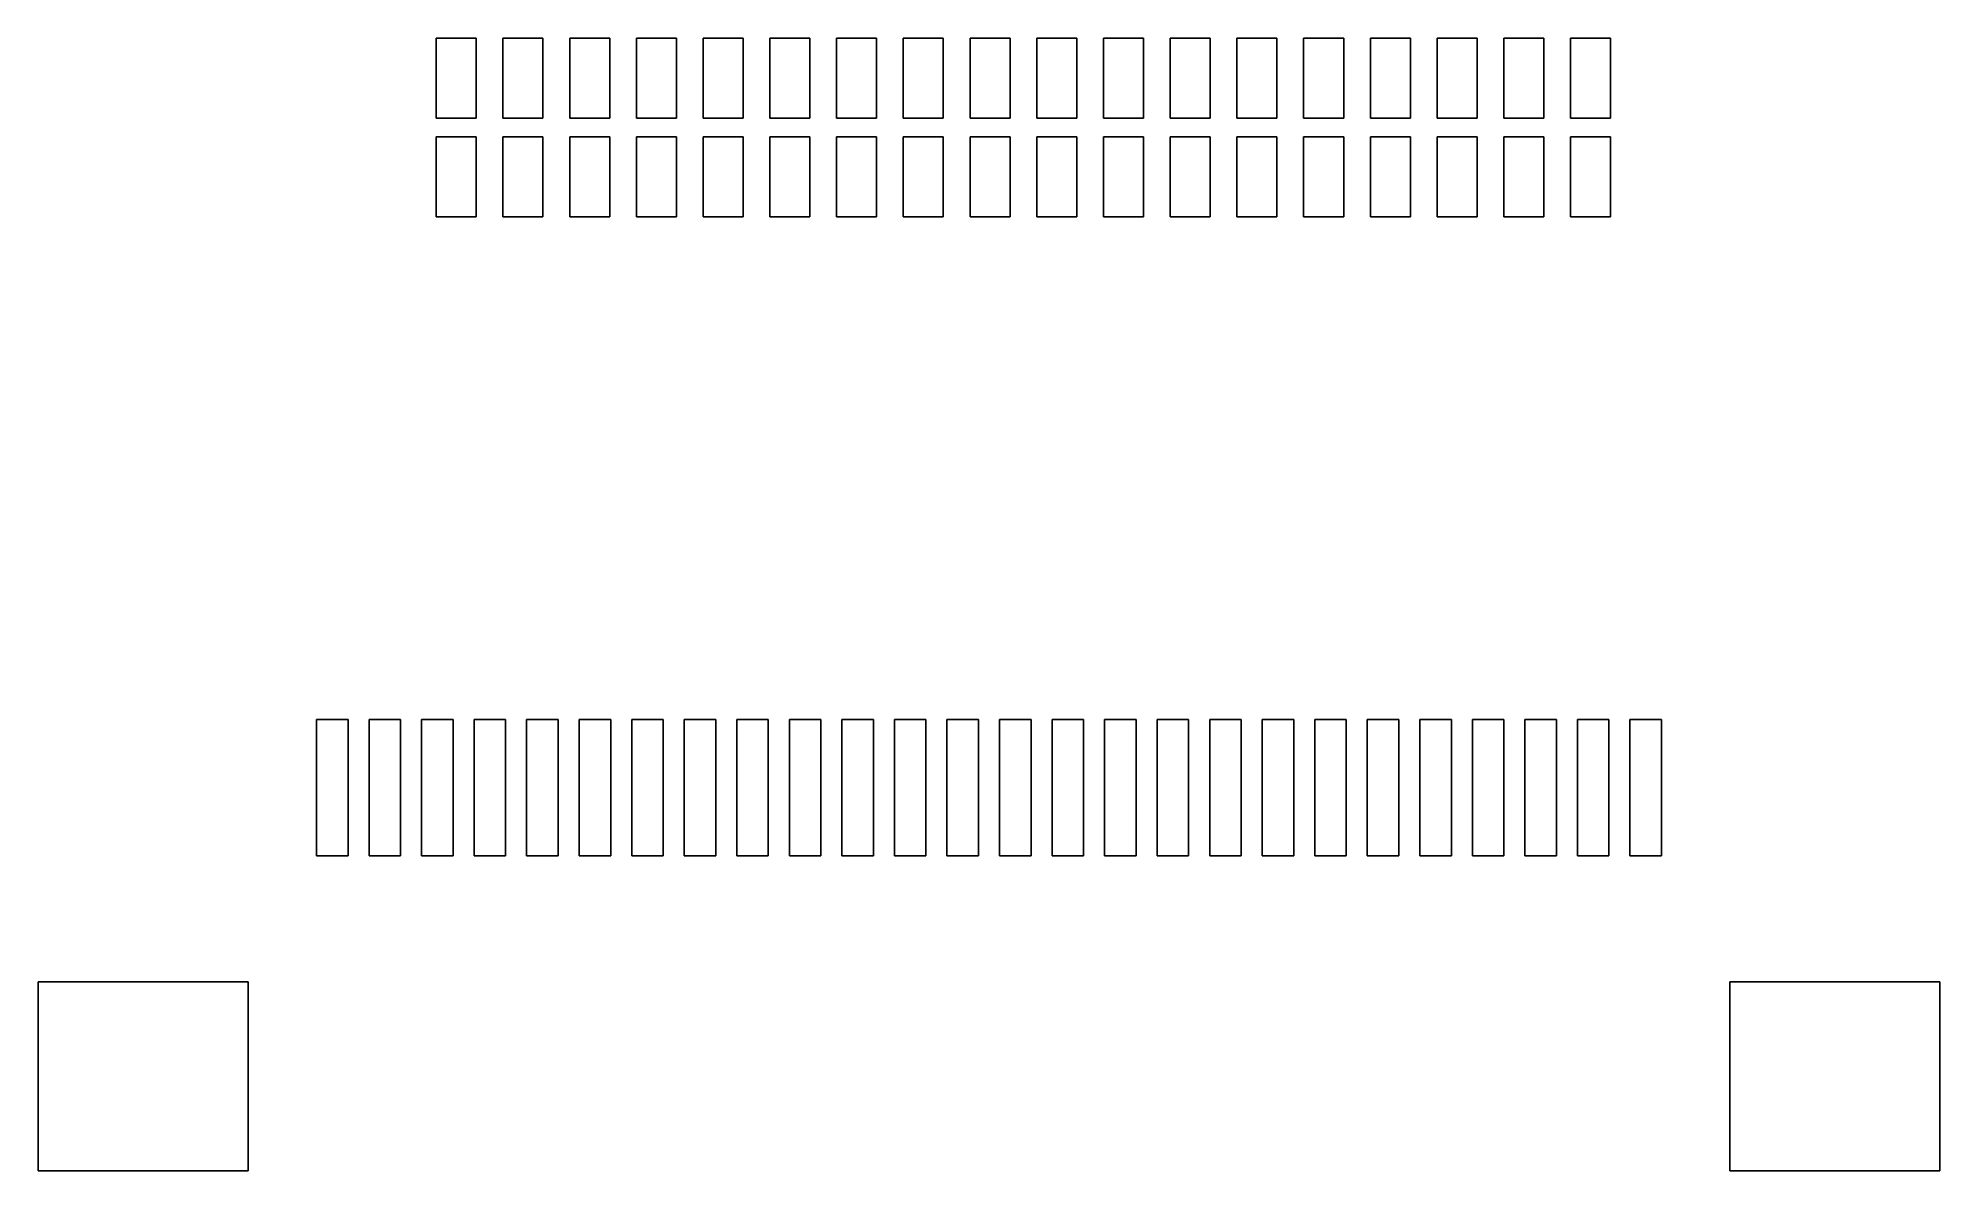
# Model space of a CAD drawing. Extents: x 5.549 to 6.262, y -4.287 to -3.863.
import ezdxf

# ---------------------------------------------------------------- set-up
doc = ezdxf.new("R2010")
doc.units = 0
doc.header["$MEASUREMENT"] = 0
doc.layers.add('BLACK', color=7, linetype='CONTINUOUS')

msp = doc.modelspace()

# ---------------------------------------------------------------- linework, layer by layer
at = {"layer": 'BLACK', "linetype": 'CONTINUOUS'}
for p, q in [((5.6984, -3.89265), (5.6984, -3.86265)), ((5.6984, -3.86265), (5.7134, -3.86265)), ((5.7134, -3.86265), (5.7134, -3.89265)), ((5.7234, -3.89265), (5.7234, -3.86265)), ((5.7234, -3.86265), (5.7384, -3.86265)), ((5.7384, -3.86265), (5.7384, -3.89265)), ((5.7484, -3.89265), (5.7484, -3.86265)), ((5.7484, -3.86265), (5.7634, -3.86265)), ((5.7634, -3.86265), (5.7634, -3.89265)), ((5.7734, -3.89265), (5.7734, -3.86265)), ((5.7734, -3.86265), (5.7884, -3.86265)), ((5.7884, -3.86265), (5.7884, -3.89265)), ((5.7984, -3.89265), (5.7984, -3.86265)), ((5.7984, -3.86265), (5.8134, -3.86265)), ((5.8134, -3.86265), (5.8134, -3.89265)), ((5.8234, -3.89265), (5.8234, -3.86265)), ((5.8234, -3.86265), (5.8384, -3.86265)), ((5.8384, -3.86265), (5.8384, -3.89265)), ((5.8484, -3.89265), (5.8484, -3.86265)), ((5.8484, -3.86265), (5.8634, -3.86265)), ((5.8634, -3.86265), (5.8634, -3.89265)), ((5.8734, -3.89265), (5.8734, -3.86265)), ((5.8734, -3.86265), (5.8884, -3.86265)), ((5.8884, -3.86265), (5.8884, -3.89265)), ((5.8984, -3.89265), (5.8984, -3.86265)), ((5.8984, -3.86265), (5.9134, -3.86265)), ((5.9134, -3.86265), (5.9134, -3.89265)), ((5.9234, -3.89265), (5.9234, -3.86265)), ((5.9234, -3.86265), (5.9384, -3.86265)), ((5.9384, -3.86265), (5.9384, -3.89265)), ((5.9484, -3.89265), (5.9484, -3.86265)), ((5.9484, -3.86265), (5.9634, -3.86265)), ((5.9634, -3.86265), (5.9634, -3.89265)), ((5.9734, -3.89265), (5.9734, -3.86265)), ((5.9734, -3.86265), (5.9884, -3.86265)), ((5.9884, -3.86265), (5.9884, -3.89265)), ((5.9984, -3.89265), (5.9984, -3.86265)), ((5.9984, -3.86265), (6.0134, -3.86265)), ((6.0134, -3.86265), (6.0134, -3.89265)), ((6.0234, -3.89265), (6.0234, -3.86265)), ((6.0234, -3.86265), (6.0384, -3.86265)), ((6.0384, -3.86265), (6.0384, -3.89265)), ((6.0484, -3.89265), (6.0484, -3.86265)), ((6.0484, -3.86265), (6.0634, -3.86265)), ((6.0634, -3.86265), (6.0634, -3.89265)), ((6.0734, -3.89265), (6.0734, -3.86265)), ((6.0734, -3.86265), (6.0884, -3.86265)), ((6.0884, -3.86265), (6.0884, -3.89265)), ((6.0984, -3.89265), (6.0984, -3.86265)), ((6.0984, -3.86265), (6.1134, -3.86265)), ((6.1134, -3.86265), (6.1134, -3.89265)), ((6.1234, -3.89265), (6.1234, -3.86265)), ((6.1234, -3.86265), (6.1384, -3.86265)), ((6.1384, -3.86265), (6.1384, -3.89265)), ((5.7134, -3.89265), (5.6984, -3.89265)), ((5.7384, -3.89265), (5.7234, -3.89265)), ((5.7634, -3.89265), (5.7484, -3.89265)), ((5.7884, -3.89265), (5.7734, -3.89265)), ((5.8134, -3.89265), (5.7984, -3.89265)), ((5.8384, -3.89265), (5.8234, -3.89265)), ((5.8634, -3.89265), (5.8484, -3.89265)), ((5.8884, -3.89265), (5.8734, -3.89265)), ((5.9134, -3.89265), (5.8984, -3.89265)), ((5.9384, -3.89265), (5.9234, -3.89265)), ((5.9634, -3.89265), (5.9484, -3.89265)), ((5.9884, -3.89265), (5.9734, -3.89265)), ((6.0134, -3.89265), (5.9984, -3.89265)), ((6.0384, -3.89265), (6.0234, -3.89265)), ((6.0634, -3.89265), (6.0484, -3.89265)), ((6.0884, -3.89265), (6.0734, -3.89265)), ((6.1134, -3.89265), (6.0984, -3.89265)), ((6.1384, -3.89265), (6.1234, -3.89265)), ((5.6984, -3.92965), (5.6984, -3.89965)), ((5.6984, -3.89965), (5.7134, -3.89965)), ((5.7134, -3.89965), (5.7134, -3.92965)), ((5.7234, -3.92965), (5.7234, -3.89965)), ((5.7234, -3.89965), (5.7384, -3.89965)), ((5.7384, -3.89965), (5.7384, -3.92965)), ((5.7484, -3.92965), (5.7484, -3.89965)), ((5.7484, -3.89965), (5.7634, -3.89965)), ((5.7634, -3.89965), (5.7634, -3.92965)), ((5.7734, -3.92965), (5.7734, -3.89965)), ((5.7734, -3.89965), (5.7884, -3.89965)), ((5.7884, -3.89965), (5.7884, -3.92965)), ((5.7984, -3.92965), (5.7984, -3.89965)), ((5.7984, -3.89965), (5.8134, -3.89965)), ((5.8134, -3.89965), (5.8134, -3.92965)), ((5.8234, -3.92965), (5.8234, -3.89965)), ((5.8234, -3.89965), (5.8384, -3.89965)), ((5.8384, -3.89965), (5.8384, -3.92965)), ((5.8484, -3.92965), (5.8484, -3.89965)), ((5.8484, -3.89965), (5.8634, -3.89965)), ((5.8634, -3.89965), (5.8634, -3.92965)), ((5.8734, -3.92965), (5.8734, -3.89965)), ((5.8734, -3.89965), (5.8884, -3.89965)), ((5.8884, -3.89965), (5.8884, -3.92965)), ((5.8984, -3.92965), (5.8984, -3.89965)), ((5.8984, -3.89965), (5.9134, -3.89965)), ((5.9134, -3.89965), (5.9134, -3.92965)), ((5.9234, -3.92965), (5.9234, -3.89965)), ((5.9234, -3.89965), (5.9384, -3.89965)), ((5.9384, -3.89965), (5.9384, -3.92965)), ((5.9484, -3.92965), (5.9484, -3.89965)), ((5.9484, -3.89965), (5.9634, -3.89965)), ((5.9634, -3.89965), (5.9634, -3.92965)), ((5.9734, -3.92965), (5.9734, -3.89965)), ((5.9734, -3.89965), (5.9884, -3.89965)), ((5.9884, -3.89965), (5.9884, -3.92965)), ((5.9984, -3.92965), (5.9984, -3.89965)), ((5.9984, -3.89965), (6.0134, -3.89965)), ((6.0134, -3.89965), (6.0134, -3.92965)), ((6.0234, -3.92965), (6.0234, -3.89965)), ((6.0234, -3.89965), (6.0384, -3.89965)), ((6.0384, -3.89965), (6.0384, -3.92965)), ((6.0484, -3.92965), (6.0484, -3.89965)), ((6.0484, -3.89965), (6.0634, -3.89965)), ((6.0634, -3.89965), (6.0634, -3.92965)), ((6.0734, -3.92965), (6.0734, -3.89965)), ((6.0734, -3.89965), (6.0884, -3.89965)), ((6.0884, -3.89965), (6.0884, -3.92965)), ((6.0984, -3.92965), (6.0984, -3.89965)), ((6.0984, -3.89965), (6.1134, -3.89965)), ((6.1134, -3.89965), (6.1134, -3.92965)), ((6.1234, -3.92965), (6.1234, -3.89965)), ((6.1234, -3.89965), (6.1384, -3.89965)), ((6.1384, -3.89965), (6.1384, -3.92965)), ((5.7134, -3.92965), (5.6984, -3.92965)), ((5.7384, -3.92965), (5.7234, -3.92965)), ((5.7634, -3.92965), (5.7484, -3.92965)), ((5.7884, -3.92965), (5.7734, -3.92965)), ((5.8134, -3.92965), (5.7984, -3.92965)), ((5.8384, -3.92965), (5.8234, -3.92965)), ((5.8634, -3.92965), (5.8484, -3.92965)), ((5.8884, -3.92965), (5.8734, -3.92965)), ((5.9134, -3.92965), (5.8984, -3.92965)), ((5.9384, -3.92965), (5.9234, -3.92965)), ((5.9634, -3.92965), (5.9484, -3.92965)), ((5.9884, -3.92965), (5.9734, -3.92965)), ((6.0134, -3.92965), (5.9984, -3.92965)), ((6.0384, -3.92965), (6.0234, -3.92965)), ((6.0634, -3.92965), (6.0484, -3.92965)), ((6.0884, -3.92965), (6.0734, -3.92965)), ((6.1134, -3.92965), (6.0984, -3.92965)), ((6.1384, -3.92965), (6.1234, -3.92965)), ((5.65354, -4.16929), (5.65354, -4.11811)), ((5.65354, -4.11811), (5.66535, -4.11811)), ((5.66535, -4.11811), (5.66535, -4.16929)), ((5.67323, -4.16929), (5.67323, -4.11811)), ((5.67323, -4.11811), (5.68504, -4.11811)), ((5.68504, -4.11811), (5.68504, -4.16929)), ((5.69291, -4.16929), (5.69291, -4.11811)), ((5.69291, -4.11811), (5.70472, -4.11811)), ((5.70472, -4.11811), (5.70472, -4.16929)), ((5.7126, -4.16929), (5.7126, -4.11811)), ((5.7126, -4.11811), (5.72441, -4.11811)), ((5.72441, -4.11811), (5.72441, -4.16929)), ((5.73228, -4.16929), (5.73228, -4.11811)), ((5.73228, -4.11811), (5.74409, -4.11811)), ((5.74409, -4.11811), (5.74409, -4.16929)), ((5.75197, -4.16929), (5.75197, -4.11811)), ((5.75197, -4.11811), (5.76378, -4.11811)), ((5.76378, -4.11811), (5.76378, -4.16929)), ((5.77165, -4.16929), (5.77165, -4.11811)), ((5.77165, -4.11811), (5.78346, -4.11811)), ((5.78346, -4.11811), (5.78346, -4.16929)), ((5.79134, -4.16929), (5.79134, -4.11811)), ((5.79134, -4.11811), (5.80315, -4.11811)), ((5.80315, -4.11811), (5.80315, -4.16929)), ((5.81102, -4.16929), (5.81102, -4.11811)), ((5.81102, -4.11811), (5.82283, -4.11811)), ((5.82283, -4.11811), (5.82283, -4.16929)), ((5.83071, -4.16929), (5.83071, -4.11811)), ((5.83071, -4.11811), (5.84252, -4.11811)), ((5.84252, -4.11811), (5.84252, -4.16929)), ((5.85039, -4.16929), (5.85039, -4.11811)), ((5.85039, -4.11811), (5.8622, -4.11811)), ((5.8622, -4.11811), (5.8622, -4.16929)), ((5.87008, -4.16929), (5.87008, -4.11811)), ((5.87008, -4.11811), (5.88189, -4.11811)), ((5.88189, -4.11811), (5.88189, -4.16929)), ((5.88976, -4.16929), (5.88976, -4.11811)), ((5.88976, -4.11811), (5.90157, -4.11811)), ((5.90157, -4.11811), (5.90157, -4.16929)), ((5.90945, -4.16929), (5.90945, -4.11811)), ((5.90945, -4.11811), (5.92126, -4.11811)), ((5.92126, -4.11811), (5.92126, -4.16929)), ((5.92913, -4.16929), (5.92913, -4.11811)), ((5.92913, -4.11811), (5.94094, -4.11811)), ((5.94094, -4.11811), (5.94094, -4.16929)), ((5.94882, -4.16929), (5.94882, -4.11811)), ((5.94882, -4.11811), (5.96063, -4.11811)), ((5.96063, -4.11811), (5.96063, -4.16929)), ((5.9685, -4.16929), (5.9685, -4.11811)), ((5.9685, -4.11811), (5.98031, -4.11811)), ((5.98031, -4.11811), (5.98031, -4.16929)), ((5.98819, -4.16929), (5.98819, -4.11811)), ((5.98819, -4.11811), (6, -4.11811)), ((6, -4.11811), (6, -4.16929)), ((6.00787, -4.16929), (6.00787, -4.11811)), ((6.00787, -4.11811), (6.01969, -4.11811)), ((6.01969, -4.11811), (6.01969, -4.16929)), ((6.02756, -4.16929), (6.02756, -4.11811)), ((6.02756, -4.11811), (6.03937, -4.11811)), ((6.03937, -4.11811), (6.03937, -4.16929)), ((6.04724, -4.16929), (6.04724, -4.11811)), ((6.04724, -4.11811), (6.05906, -4.11811)), ((6.05906, -4.11811), (6.05906, -4.16929)), ((6.06693, -4.16929), (6.06693, -4.11811)), ((6.06693, -4.11811), (6.07874, -4.11811)), ((6.07874, -4.11811), (6.07874, -4.16929)), ((6.08661, -4.16929), (6.08661, -4.11811)), ((6.08661, -4.11811), (6.09843, -4.11811)), ((6.09843, -4.11811), (6.09843, -4.16929)), ((6.1063, -4.16929), (6.1063, -4.11811)), ((6.1063, -4.11811), (6.11811, -4.11811)), ((6.11811, -4.11811), (6.11811, -4.16929)), ((6.12598, -4.16929), (6.12598, -4.11811)), ((6.12598, -4.11811), (6.1378, -4.11811)), ((6.1378, -4.11811), (6.1378, -4.16929)), ((6.14567, -4.16929), (6.14567, -4.11811)), ((6.14567, -4.11811), (6.15748, -4.11811)), ((6.15748, -4.11811), (6.15748, -4.16929)), ((5.66535, -4.16929), (5.65354, -4.16929)), ((5.68504, -4.16929), (5.67323, -4.16929)), ((5.70472, -4.16929), (5.69291, -4.16929)), ((5.72441, -4.16929), (5.7126, -4.16929)), ((5.74409, -4.16929), (5.73228, -4.16929)), ((5.76378, -4.16929), (5.75197, -4.16929)), ((5.78346, -4.16929), (5.77165, -4.16929)), ((5.80315, -4.16929), (5.79134, -4.16929)), ((5.82283, -4.16929), (5.81102, -4.16929)), ((5.84252, -4.16929), (5.83071, -4.16929)), ((5.8622, -4.16929), (5.85039, -4.16929)), ((5.88189, -4.16929), (5.87008, -4.16929)), ((5.90157, -4.16929), (5.88976, -4.16929)), ((5.92126, -4.16929), (5.90945, -4.16929)), ((5.94094, -4.16929), (5.92913, -4.16929)), ((5.96063, -4.16929), (5.94882, -4.16929)), ((5.98031, -4.16929), (5.9685, -4.16929)), ((6, -4.16929), (5.98819, -4.16929)), ((6.01969, -4.16929), (6.00787, -4.16929)), ((6.03937, -4.16929), (6.02756, -4.16929)), ((6.05906, -4.16929), (6.04724, -4.16929)), ((6.07874, -4.16929), (6.06693, -4.16929)), ((6.09843, -4.16929), (6.08661, -4.16929)), ((6.11811, -4.16929), (6.1063, -4.16929)), ((6.1378, -4.16929), (6.12598, -4.16929)), ((6.15748, -4.16929), (6.14567, -4.16929)), ((5.54921, -4.2874), (5.54921, -4.21654)), ((5.54921, -4.21654), (5.62795, -4.21654)), ((5.62795, -4.21654), (5.62795, -4.2874)), ((6.18307, -4.2874), (6.18307, -4.21654)), ((6.18307, -4.21654), (6.26181, -4.21654)), ((6.26181, -4.21654), (6.26181, -4.2874)), ((5.62795, -4.2874), (5.54921, -4.2874)), ((6.26181, -4.2874), (6.18307, -4.2874))]:
    msp.add_line(p, q, dxfattribs=at)

doc.saveas('drawing.dxf')
